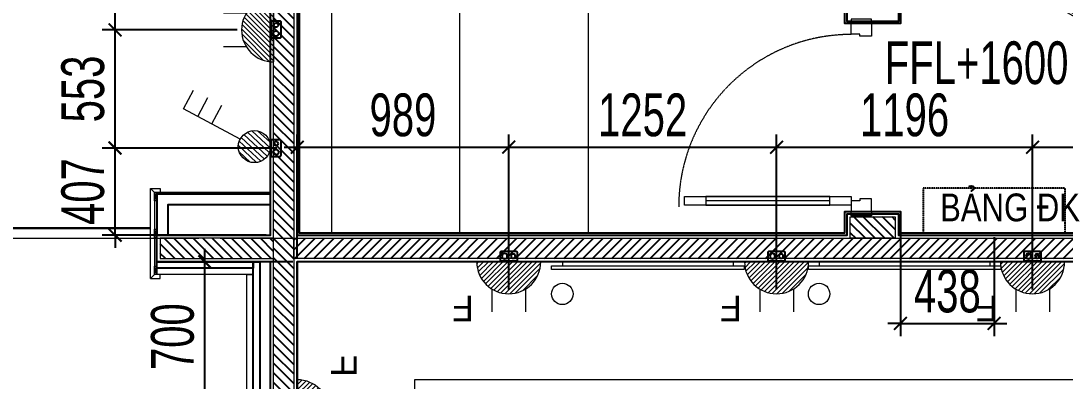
# Model space of a CAD drawing. Header units: millimetres. Extents: x -343543 to 400519, y -115663 to 104219.
# Drawn here: x -313955 to -309074, y 14032 to 15717 of the extents above; entities that cross this region are included whole.
import ezdxf
from ezdxf.xclip import XClip

# ---------------------------------------------------------------- set-up
doc = ezdxf.new("R2010")
doc.units = ezdxf.units.MM
doc.header["$XCLIPFRAME"] = 0
for name, pattern in [("$0$02'TUONG Xay$0$HIDDEN", [0.375, 0.25, -0.125]), ('XREF MAT BANG TUONG XAY$0$01.Xref _MB T1$0$HIDDEN', [9.525, 6.35, -3.175]), ('XREF MAT BANG TUONG XAY$0$CENTER', [50.8, 31.75, -6.35, 6.35, -6.35]), ('XREF MAT BANG TUONG XAY$0$HIDDEN', [0.375, 0.25, -0.125])]:
    doc.linetypes.add(name, pattern=pattern)
doc.layers.get('0').update_dxf_attribs({"color": 231, "lineweight": 0})
doc.layers.get('DefPoints').update_dxf_attribs({"color": 191})
for name, color, linetype in [('0-----E-Lighting', 2, 'Continuous'), ('E-text', 3, 'Continuous'), ('Gen Điện', 6, 'Continuous'), ('XREF MAT BANG TUONG XAY$0$A-FNSH', 8, 'Continuous'), ('XREF MAT BANG TUONG XAY$0$A-FURN', 8, 'Continuous'), ('XREF MAT BANG TUONG XAY$0$A-HIDD', 8, 'XREF MAT BANG TUONG XAY$0$HIDDEN'), ('XREF MAT BANG TUONG XAY$0$A-PATT', 8, 'Continuous'), ('đế âm', 1, 'Continuous')]:
    doc.layers.add(name, color=color, linetype=linetype)
for name, color, linetype, lineweight in [('03. Xref_KyHieuChieuSang$0$1-INNO-E-Lighting', 3, 'Continuous', 5), ('1-INNO-E-Socket', 4, 'Continuous', 5), ('A-PATT', 252, 'Continuous', 9), ('A-SYMBOLS', 10, 'Continuous', 13), ('E - EQ', 10, 'Continuous', 25), ('ICC-Text', 3, 'Continuous', 25), ('RSA -DIM', 231, 'Continuous', 0), ('SME-E-POW-NOTE', 134, 'Continuous', 18), ('XREF MAT BANG TUONG XAY$0$$0$A-WALL-INT', 8, 'Continuous', 9), ('XREF MAT BANG TUONG XAY$0$01.Xref _MB T1$0$A-DOOR', 8, 'Continuous', 9), ('XREF MAT BANG TUONG XAY$0$01.Xref _MB T1$0$A-FNSH', 8, 'Continuous', 9), ('XREF MAT BANG TUONG XAY$0$01.Xref _MB T1$0$A-HIDD-LO', 8, 'XREF MAT BANG TUONG XAY$0$01.Xref _MB T1$0$HIDDEN', 9), ('XREF MAT BANG TUONG XAY$0$A-GRID', 8, 'XREF MAT BANG TUONG XAY$0$CENTER', 15), ('XREF MAT BANG TUONG XAY$0$A-WALL-INT', 8, 'Continuous', 9)]:
    doc.layers.add(name, color=color, linetype=linetype, lineweight=lineweight)
doc.styles.add('Arial', font='arial.ttf', dxfattribs={"width": 0.8})
doc.styles.add('INNO-Arial', font='arial.ttf')
doc.styles.add('SM-DIMTEXT', font='SME.shx', dxfattribs={"width": 0.7})
doc.styles.add('SME-TEXT', font='sme.shx', dxfattribs={"width": 0.7})
doc.dimstyles.new('SDIM-100', dxfattribs={"dimscale": 100, "dimtxt": 2, "dimasz": 0.6, "dimexe": 0.6, "dimexo": 0.2, "dimgap": 0.5, "dimtad": 1, "dimdec": 0, "dimzin": 12, "dimtxsty": 'SM-DIMTEXT', "dimblk": 'ARCHTICK', "dimblk1": 'ARCHTICK', "dimblk2": 'ARCHTICK', "dimcen": 0.12, "dimdle": 0.6, "dimclrd": 7, "dimclre": 8, "dimadec": 0, "dimazin": 3, "dimtfac": 2, "dimtix": 1, "dimtmove": 1, "dimatfit": 3, "dimfxl": 1, "dimtzin": 0, "dimarcsym": 1})
pattern_1 = [(45, (-641.971, -356.651), (-9.45713, 9.45713), [])]

# ---------------------------------------------------------------- blocks, each defined once
blk = doc.blocks.new('*U218')
at = {"layer": 'XREF MAT BANG TUONG XAY$0$A-PATT'}
h = blk.add_hatch(dxfattribs=at)
h.set_pattern_fill('ANSI31', color=8, scale=10)
h.set_pattern_definition([(45, (40766.8, -11178.564), (-22.45064, 22.45064), [])])
h.paths.add_polyline_path([(-38.7, 47.5), (5281.3, 47.5), (5281.3, -47.5), (-38.7, -47.5)])
at = {"layer": 'XREF MAT BANG TUONG XAY$0$A-WALL-INT', "color": 8}
blk.add_lwpolyline([(-38.7, 47.5), (5281.3, 47.5), (5281.3, -47.5), (-38.7, -47.5)], close=True, dxfattribs=at)
blk = doc.blocks.new('*U289')
at = {"layer": 'XREF MAT BANG TUONG XAY$0$A-PATT'}
h = blk.add_hatch(dxfattribs=at)
h.set_pattern_fill('ANSI31', color=8, scale=10)
h.set_pattern_definition([(45, (35976.79, -11178.564), (-22.45064, 22.45064), [])])
h.paths.add_polyline_path([(-38.7, 47.5), (491.3, 47.5), (491.3, -47.5), (-38.7, -47.5)])
at = {"layer": 'XREF MAT BANG TUONG XAY$0$A-WALL-INT', "color": 8}
blk.add_lwpolyline([(-38.7, 47.5), (491.3, 47.5), (491.3, -47.5), (-38.7, -47.5)], close=True, dxfattribs=at)
blk = doc.blocks.new('*U279')
at = {"layer": 'XREF MAT BANG TUONG XAY$0$A-PATT'}
h = blk.add_hatch(dxfattribs=at)
h.set_pattern_fill('ANSI31', color=8, scale=10)
h.set_pattern_definition([(45, (43311.79, -11178.564), (-22.45064, 22.45064), [])])
h.paths.add_polyline_path([(-38.7, 47.5), (7826.3, 47.5), (7826.3, -47.5), (-38.7, -47.5)])
at = {"layer": 'XREF MAT BANG TUONG XAY$0$A-WALL-INT', "color": 8}
blk.add_lwpolyline([(-38.7, 47.5), (7826.3, 47.5), (7826.3, -47.5), (-38.7, -47.5)], close=True, dxfattribs=at)
blk = doc.blocks.new('*U236')
at = {"layer": 'XREF MAT BANG TUONG XAY$0$A-PATT'}
h = blk.add_hatch(dxfattribs=at)
h.set_pattern_fill('ANSI31', color=8, scale=10)
h.set_pattern_definition([(45, (35546.79, -11293.564), (-22.45064, 22.45064), [])])
h.paths.add_polyline_path([(-38.7, 47.5), (61.3, 47.5), (61.3, -162.5), (-38.7, -162.5)])
at = {"layer": 'XREF MAT BANG TUONG XAY$0$A-WALL-INT', "color": 8}
blk.add_lwpolyline([(-38.7, 47.5), (61.3, 47.5), (61.3, -162.5), (-38.7, -162.5)], close=True, dxfattribs=at)
blk = doc.blocks.new('XREF MAT BANG TUONG XAY$0$00.xref_IKIGAI_Truc')
at = {"layer": 'XREF MAT BANG TUONG XAY$0$A-GRID', "color": 8, "ltscale": 20}
blk.add_lwpolyline([(-2907.5, 14700), (42750, 14700)], dxfattribs=at)
blk = doc.blocks.new('*U109')
at = {"color": 8}
for p, q in [((-324.2, -4.2), (-319.2, 4.5)), ((287.1, -345.5), (-319.2, 4.5)), ((-324.2, -4.2), (282.1, -354.2)), ((-108, -114.7), (-98, -97.2)), ((-57, -86.2), (222.3, -247.6)), ((-121, -107.2), (-122.2, -109.2)), ((-77.7, -132.2), (-121, -107.2)), ((-90.7, -124.7), (-80.6, -107.2)), ((-78.9, -134.2), (-77.7, -132.2)), ((-67, -103.6), (212.2, -264.9)), ((192.9, -288.4), (191.7, -290.5)), ((236.2, -313.4), (192.9, -288.4)), ((215.9, -278.6), (205.9, -295.9)), ((233.2, -288.6), (223.2, -305.9)), ((180.2, -340.3), (198.7, -308.4)), ((186.7, -299.1), (185.7, -300.9)), ((185.7, -300.9), (229, -325.9)), ((197.5, -350.3), (216, -318.4)), ((229, -325.9), (230, -324.1)), ((235, -315.5), (236.2, -313.4)), ((282.1, -354.2), (287.1, -345.5))]:
    blk.add_line(p, q, dxfattribs=at)
at = {"color": 8, "ltscale": 0.25}
blk.add_arc((-324.2, -4.2), 700, 330.955, 0, dxfattribs=at)
at = {"color": 8}
for centre, radius, start, end in [((-72, -112.2), 30, 59.9694, 149.9694), ((-72, -112.2), 10, 59.9694, 149.9694), ((207.2, -273.6), 10, 329.9694, 59.9694), ((207.2, -273.6), 30, 329.9694, 59.9694), ((188.8, -345.3), 10, 149.9694, 329.9694)]:
    blk.add_arc(centre, radius, start, end, dxfattribs=at)
blk = doc.blocks.new('*U282')
at = {"color": 8}
blk.add_line((70, 100), (70, 680), dxfattribs=at)
for points in [[(50, 0), (50, 780), (90, 780), (90, 0)], [(50, 100), (90, 100), (90, 680), (50, 680)], [(20, -95), (80, -95), (80, -40), (70, -40), (70, 0), (20, 0)], [(900, -95), (840, -95), (840, -40), (850, -40), (850, 0), (900, 0)]]:
    blk.add_lwpolyline(points, close=True, dxfattribs=at)
at = {"layer": 'XREF MAT BANG TUONG XAY$0$01.Xref _MB T1$0$A-FNSH', "color": 8}
for points in [[(20, -95), (0, -95), (0, 0), (20, 0)], [(900, -95), (920, -95), (920, 0), (900, 0)]]:
    blk.add_lwpolyline(points, close=True, dxfattribs=at)
at = {"layer": 'XREF MAT BANG TUONG XAY$0$01.Xref _MB T1$0$A-HIDD-LO', "color": 8, "ltscale": 0.3}
blk.add_arc((42, 0), 806.7, 360, 90, dxfattribs=at)
blk = doc.blocks.new('XREF MAT BANG TUONG XAY$0$xref_IKIGAI_Cot')
at = {"layer": 'XREF MAT BANG TUONG XAY$0$A-GRID', "color": 8, "ltscale": 20}
blk.add_lwpolyline([(-2907.5, 14700), (42750, 14700)], dxfattribs=at)
blk = doc.blocks.new('XREF MAT BANG NOI THAT')
at = {"color": 8}
for points in [[(25910, 19165), (26060, 19165), (26060, 14725), (25910, 14725)], [(26660, 19165), (26060, 19165), (26060, 14725), (26660, 14725)], [(26660, 18615), (27260, 18615), (27260, 14725), (26660, 14725)], [(30945, 11510), (31495, 11510), (31495, 14285), (31190, 14285), (31190, 14590), (25897.5, 14590), (25900, 11509.6), (26450, 11510), (26450, 14040), (30945, 14040)], [(27089.5, 14554), (27089.5, 14572), (27989.5, 14572), (27989.5, 14554)], [(27939.5, 14590), (27139.5, 14590), (27139.5, 14572), (27939.5, 14572)], [(28289.5, 14554), (28289.5, 14572), (29189.5, 14572), (29189.5, 14554)], [(29139.5, 14590), (28339.5, 14590), (28339.5, 14572), (29139.5, 14572)]]:
    blk.add_lwpolyline(points, close=True, dxfattribs=at)
for centre in [(27139.5, 14440), (28339.5, 14440)]:
    blk.add_circle(centre, 50, dxfattribs=at)
blk = doc.blocks.new('01.Xref _MB T1')
at = {"layer": 'XREF MAT BANG TUONG XAY$0$$0$A-WALL-INT', "color": 8}
for points in [[(25232.99202, 14530), (25214.99202, 14512), (25214.99205, 14933.00002), (25232.99205, 14915.00002)], [(25259.99205, 14933.00002), (25259.99205, 14915.00002), (25232.99205, 14915.00002), (25214.99205, 14933.00002)], [(25244.99205, 14875.00002), (25232.99205, 14875.00002), (25232.99205, 14915.00002), (25244.99205, 14915.00002)], [(25774.99895, 14914.99996), (25244.99205, 14914.99996), (25244.99205, 14905.99996), (25774.99895, 14905.99996)], [(25244.99203, 14702.50001), (25232.99203, 14702.50001), (25232.99203, 14742.50001), (25244.99203, 14742.50001)], [(25244.99202, 14530), (25232.99202, 14530), (25232.99202, 14570), (25244.99202, 14570)], [(25244.99202, 14530), (25244.99202, 14560), (25695.00147, 14560), (25695.00147, 14530)], [(25259.99202, 14512), (25259.99202, 14530), (25232.99202, 14530), (25214.99202, 14512)], [(25665.00147, 14530), (25695.00147, 14530), (25695.00147, 11274.99999), (25665.00147, 11274.99999)]]:
    blk.add_lwpolyline(points, close=True, dxfattribs=at)
for points in [[(25244.99205, 14875.00002), (25232.99205, 14915.00002)], [(25232.99205, 14875.00002), (25244.99205, 14915.00002)], [(25244.99203, 14702.50001), (25232.99203, 14742.50001)], [(25232.99203, 14702.50001), (25244.99203, 14742.50001)], [(25244.99202, 14530), (25232.99202, 14570)], [(25232.99202, 14530), (25244.99202, 14570)]]:
    blk.add_lwpolyline(points, dxfattribs=at)
at = {"layer": 'XREF MAT BANG TUONG XAY$0$A-FNSH', "color": 8}
for points in [[(28710.00141, 15885.00022), (28710.00141, 15714.99996), (28470.00141, 15714.99996), (28470.00141, 19174.99915)], [(25900.00141, 19174.99915), (25900.00141, 14714.99999), (28470.00148, 14714.99999), (28470.00141, 14814.99997), (28710.00138, 14814.99997), (28710.00143, 14715.00011), (31620.01073, 14715.00011)], [(31190.01068, 14590), (25900.03504, 14590), (25900.02556, 11509.99995), (28639.99146, 11509.99995), (28639.99146, 11384.99995), (25900.00142, 11384.99995), (25900.00142, 11314.99999), (25775.00148, 11314.99999), (25775.00136, 14590), (25244.99202, 14590), (25244.99202, 14715.0002), (25774.99876, 14714.99978), (25775.00406, 19174.99957)], [(28720.00141, 15875.00022), (28720.00141, 15704.99996), (28460.00141, 15704.99996), (28460.00141, 19164.99915)], [(25910.00141, 19164.99915), (25910.00141, 14724.99999), (28460.00147, 14724.99999), (28460.00141, 14824.99997), (28720.00137, 14824.99997), (28720.00143, 14725.00011), (31630.01076, 14725.00011), (31630.00137, 11309.99999), (31620.00085, 11309.99999)]]:
    blk.add_lwpolyline(points, dxfattribs=at)
at = {"layer": 'XREF MAT BANG TUONG XAY$0$A-FURN', "color": 8}
for points in [[(25774.99899, 14905.99996), (25244.99205, 14905.99996), (25244.99205, 14715.0002)], [(25774.99899, 14855.99996), (25294.99205, 14855.99996), (25294.99205, 14715.0002)]]:
    blk.add_lwpolyline(points, dxfattribs=at)
for points in [[(25695.00147, 14560), (25244.99202, 14560), (25244.99202, 14590), (25695.00147, 14590)], [(25725.00147, 11274.99999), (25695.00147, 11274.99999), (25695.00147, 14590), (25725.00147, 14590)]]:
    blk.add_lwpolyline(points, close=True, dxfattribs=at)
at = {"layer": 'XREF MAT BANG TUONG XAY$0$A-HIDD', "color": 8, "ltscale": 200, "const_width": 10}
blk.add_lwpolyline([(25214.99203, 14747.50001), (24119.992, 14747.50001)], dxfattribs=at)
at = {"color": 8}
blk.add_blockref('XREF MAT BANG TUONG XAY$0$00.xref_IKIGAI_Truc', (0.00011, 0), dxfattribs=at)
ref = blk.add_blockref('XREF MAT BANG TUONG XAY$0$xref_IKIGAI_Cot', (-0.00927, -0.00001), dxfattribs=at)
XClip(ref).set_block_clipping_path([(-1610.3425959283, -2225.6693134198), (41829.1295208634, 21555.8819575264)])
at = {"layer": 'XREF MAT BANG TUONG XAY$0$01.Xref _MB T1$0$A-DOOR', "color": 8}
blk.add_blockref('*U109', (29486.17359, 15954.68687), dxfattribs=at)
at = {"layer": 'XREF MAT BANG TUONG XAY$0$01.Xref _MB T1$0$A-DOOR', "color": 8, "extrusion": (-1.42352e-14, 2.81943e-13, -1), "xscale": -1, "zscale": -1, "rotation": 269.9999623331528}
blk.add_blockref('*U282', (-28490.00005, 14805, 0), dxfattribs=at)
at = {"layer": 'XREF MAT BANG TUONG XAY$0$A-FURN', "color": 8}
for name, p, rotation in [('*U279', (25837.49193, 11363.6983), 90.00000000000001), ('*U236', (28532.50133, 14738.6983), 90.00000000000001), ('*U218', (31166.30289, 14652.5), 180)]:
    blk.add_blockref(name, p, dxfattribs=dict(at, rotation=rotation))
at = {"layer": 'XREF MAT BANG TUONG XAY$0$A-FURN', "color": 8, "xscale": -1, "rotation": 180}
blk.add_blockref('*U289', (25298.69033, 14652.49999), dxfattribs=at)
at = {"layer": 'A-PATT', "color": 8}
blk.add_blockref('XREF MAT BANG NOI THAT', (0, 0), dxfattribs=at)
blk = doc.blocks.new('*U28')
at = {"layer": '1-INNO-E-Socket'}
h = blk.add_hatch(dxfattribs=at)
h.set_pattern_fill('ANSI31,O', scale=106.995219)
h.set_pattern_definition(pattern_1)
h.paths.add_polyline_path([(124.8, 0, 1), (-124.8, 0)])
for p, q in [((-65.7, 106.1), (-65.7, 195.3)), ((65.7, 106.1), (65.7, 195.3)), ((124.8, 0), (-124.8, 0)), ((109.4, 0), (-109.4, 0))]:
    blk.add_line(p, q, dxfattribs=at)
blk.add_arc((0, 0), 124.8, 0, 180, dxfattribs=at)
blk = doc.blocks.new('*U29')
at = {"layer": '1-INNO-E-Socket'}
h = blk.add_hatch(dxfattribs=at)
h.set_pattern_fill('ANSI31,O', scale=106.995219)
h.set_pattern_definition(pattern_1)
h.paths.add_polyline_path([(124.8, 0, 1), (-124.8, 0)])
for p, q in [((-65.7, 106.1), (-65.7, 195.3)), ((65.7, 106.1), (65.7, 195.3)), ((124.8, 0), (-124.8, 0)), ((109.4, 0), (-109.4, 0))]:
    blk.add_line(p, q, dxfattribs=at)
blk.add_arc((0, 0), 124.8, 0, 180, dxfattribs=at)
at = {"layer": 'E-text', "style": 'INNO-Arial'}
blk.add_text('F', height=100, dxfattribs=at).set_placement((135.1, 131.4))
blk = doc.blocks.new('*X84')
at = {"color": 0}
for p, q in [((10925.4, 54067.7), (11007.3, 54149.6)), ((10928.4, 54097.2), (10977.8, 54146.6)), ((10930.6, 54046.5), (11028.5, 54144.4)), ((10940.3, 54029.6), (11045.4, 54134.7)), ((10953.4, 54016.2), (11058.8, 54121.6)), ((10970, 54006.3), (11068.7, 54105)), ((10990.8, 54000.6), (11074.4, 54084.2)), ((11019.3, 54002.5), (11072.5, 54055.7))]:
    blk.add_line(p, q, dxfattribs=at)
blk = doc.blocks.new('*U89')
at = {"layer": '03. Xref_KyHieuChieuSang$0$1-INNO-E-Lighting', "color": 2}
for p, q in [((36, 62.4), (180, 311.8)), ((180, 311.8), (263.1, 263.8)), ((144, 249.4), (227.1, 201.4)), ((108, 187.1), (191.1, 139.1))]:
    blk.add_line(p, q, dxfattribs=at)
blk.add_circle((0, 0), 72, dxfattribs=at)
at = {"layer": '03. Xref_KyHieuChieuSang$0$1-INNO-E-Lighting', "color": 2, "xscale": 0.9600000000064028, "yscale": 0.9600000000064028, "zscale": 0.9600000000064028}
blk.add_blockref('*X84', (-10560, -51912), dxfattribs=at)
blk = doc.blocks.new('đế âm 78')
at = {"layer": 'Gen Điện', "ltscale": 30}
blk.add_lwpolyline([(5501258.1, -3862344.9), (5501258.1, -3862422.9), (5501303.1, -3862422.9, 0.414214), (5501308.1, -3862417.9), (5501308.1, -3862349.9, 0.414214), (5501303.1, -3862344.9), (5501258.1, -3862344.9)], format="xyb", dxfattribs=at)
blk.add_lwpolyline([(5501261.1, -3862344.9), (5501261.1, -3862422.9)], dxfattribs=at)
for centre, radius in [((5501284.6, -3862362.9), 10), ((5501284.6, -3862402.9), 12.5)]:
    blk.add_circle(centre, radius, dxfattribs=at)
blk = doc.blocks.new('_ArchTick')
at = {"color": 0, "linetype": 'ByBlock', "const_width": 0.15}
blk.add_lwpolyline([(-0.5, -0.5), (0.5, 0.5)], dxfattribs=at)
blk = doc.blocks.new('*D572')
at = {"layer": 'DefPoints', "color": 0, "linetype": 'Continuous', "ltscale": 1000, "transparency": 16777216}
for p in [(-313514.4, 15122.2), (-312738.7, 15122.2), (-312788.5, 14715)]:
    blk.add_point(p, dxfattribs=at)
at = {"layer": 'RSA -DIM', "color": 7, "linetype": 'Continuous', "lineweight": -2, "ltscale": 1000, "transparency": 16777216}
for p, q in [((-313514.4, 15122.2), (-313514.4, 15182.2)), ((-313514.4, 14715), (-313514.4, 15122.2)), ((-313514.4, 14715), (-313514.4, 14655))]:
    blk.add_line(p, q, dxfattribs=at)
at = {"layer": 'RSA -DIM', "color": 8, "linetype": 'Continuous', "lineweight": -2, "ltscale": 1000, "transparency": 16777216}
for p, q in [((-312758.7, 15122.2), (-313574.4, 15122.2)), ((-312808.5, 14715), (-313574.4, 14715))]:
    blk.add_line(p, q, dxfattribs=at)
at = {"layer": 'RSA -DIM', "color": 7, "linetype": 'Continuous', "lineweight": -2, "ltscale": 1000, "transparency": 16777216, "xscale": 60, "yscale": 60, "zscale": 60}
for p, rotation in [((-313514.4, 15122.2), 270), ((-313514.4, 14715), 90)]:
    blk.add_blockref('_ArchTick', p, dxfattribs=dict(at, rotation=rotation))
at = {"layer": 'RSA -DIM', "color": 0, "linetype": 'Continuous', "ltscale": 1000, "transparency": 16777216, "insert": (-313664.4, 14918.6), "char_height": 200, "attachment_point": 5, "rotation": 90, "style": 'SM-DIMTEXT'}
blk.add_mtext('407', dxfattribs=at)
blk = doc.blocks.new('*D573')
at = {"layer": 'DefPoints', "color": 0, "linetype": 'Continuous', "ltscale": 1000, "transparency": 16777216}
for p in [(-313514.4, 15674.9), (-312923.3, 15674.9), (-312738.7, 15122.2)]:
    blk.add_point(p, dxfattribs=at)
at = {"layer": 'RSA -DIM', "color": 7, "linetype": 'Continuous', "lineweight": -2, "ltscale": 1000, "transparency": 16777216}
blk.add_line((-313514.4, 15062.2), (-313514.4, 15734.9), dxfattribs=at)
at = {"layer": 'RSA -DIM', "color": 8, "linetype": 'Continuous', "lineweight": -2, "ltscale": 1000, "transparency": 16777216}
for p, q in [((-312943.3, 15674.9), (-313574.4, 15674.9)), ((-312758.7, 15122.2), (-313574.4, 15122.2))]:
    blk.add_line(p, q, dxfattribs=at)
at = {"layer": 'RSA -DIM', "color": 7, "linetype": 'Continuous', "lineweight": -2, "ltscale": 1000, "transparency": 16777216, "xscale": 60, "yscale": 60, "zscale": 60}
for p, rotation in [((-313514.4, 15674.9), 90), ((-313514.4, 15122.2), 270)]:
    blk.add_blockref('_ArchTick', p, dxfattribs=dict(at, rotation=rotation))
at = {"layer": 'RSA -DIM', "color": 0, "linetype": 'Continuous', "ltscale": 1000, "transparency": 16777216, "insert": (-313664.4, 15398.6), "char_height": 200, "attachment_point": 5, "rotation": 90, "style": 'SM-DIMTEXT'}
blk.add_mtext('553', dxfattribs=at)
blk = doc.blocks.new('*D574')
at = {"layer": 'DefPoints', "color": 0, "linetype": 'Continuous', "ltscale": 1000, "transparency": 16777216}
for p in [(-313514.4, 18189.9), (-312923.3, 18189.9), (-312923.3, 15674.9)]:
    blk.add_point(p, dxfattribs=at)
at = {"layer": 'RSA -DIM', "color": 7, "linetype": 'Continuous', "lineweight": -2, "ltscale": 1000, "transparency": 16777216}
blk.add_line((-313514.4, 15614.9), (-313514.4, 18249.9), dxfattribs=at)
at = {"layer": 'RSA -DIM', "color": 8, "linetype": 'Continuous', "lineweight": -2, "ltscale": 1000, "transparency": 16777216}
for p, q in [((-312943.3, 18189.9), (-313574.4, 18189.9)), ((-312943.3, 15674.9), (-313574.4, 15674.9))]:
    blk.add_line(p, q, dxfattribs=at)
at = {"layer": 'RSA -DIM', "color": 7, "linetype": 'Continuous', "lineweight": -2, "ltscale": 1000, "transparency": 16777216, "xscale": 60, "yscale": 60, "zscale": 60}
for p, rotation in [((-313514.4, 18189.9), 90), ((-313514.4, 15674.9), 270)]:
    blk.add_blockref('_ArchTick', p, dxfattribs=dict(at, rotation=rotation))
at = {"layer": 'RSA -DIM', "color": 0, "linetype": 'Continuous', "ltscale": 1000, "transparency": 16777216, "insert": (-313664.4, 16932.4), "char_height": 200, "attachment_point": 5, "rotation": 90, "style": 'SM-DIMTEXT'}
blk.add_mtext('2515', dxfattribs=at)
blk = doc.blocks.new('*D578')
at = {"layer": 'DefPoints', "color": 0, "linetype": 'Continuous', "ltscale": 1000, "transparency": 16777216}
for p in [(-313095.1, 14590), (-312663.4, 14590), (-312513.7, 13889.7)]:
    blk.add_point(p, dxfattribs=at)
at = {"layer": 'RSA -DIM', "color": 7, "linetype": 'Continuous', "lineweight": -2, "ltscale": 1000, "transparency": 16777216}
blk.add_line((-313095.1, 13829.7), (-313095.1, 14650), dxfattribs=at)
at = {"layer": 'RSA -DIM', "color": 8, "linetype": 'Continuous', "lineweight": -2, "ltscale": 1000, "transparency": 16777216}
for p, q in [((-312683.4, 14590), (-313155.1, 14590)), ((-312533.7, 13889.7), (-313155.1, 13889.7))]:
    blk.add_line(p, q, dxfattribs=at)
at = {"layer": 'RSA -DIM', "color": 7, "linetype": 'Continuous', "lineweight": -2, "ltscale": 1000, "transparency": 16777216, "xscale": 60, "yscale": 60, "zscale": 60}
for p, rotation in [((-313095.1, 14590), 90), ((-313095.1, 13889.7), 270)]:
    blk.add_blockref('_ArchTick', p, dxfattribs=dict(at, rotation=rotation))
at = {"layer": 'RSA -DIM', "color": 0, "linetype": 'Continuous', "ltscale": 1000, "transparency": 16777216, "insert": (-313245.1, 14239.8), "char_height": 200, "attachment_point": 5, "rotation": 90, "style": 'SM-DIMTEXT'}
blk.add_mtext('700', dxfattribs=at)
blk = doc.blocks.new('*D582')
at = {"layer": 'DefPoints', "color": 0, "linetype": 'Continuous', "ltscale": 1000, "transparency": 16777216}
for p in [(-311674.6, 15126.2), (-312663.4, 14590), (-311674.6, 14440.2)]:
    blk.add_point(p, dxfattribs=at)
at = {"layer": 'RSA -DIM', "color": 8, "linetype": 'Continuous', "lineweight": -2, "ltscale": 1000, "transparency": 16777216}
for p, q in [((-312663.4, 14610), (-312663.4, 15186.2)), ((-311674.6, 14460.2), (-311674.6, 15186.2))]:
    blk.add_line(p, q, dxfattribs=at)
at = {"layer": 'RSA -DIM', "color": 7, "linetype": 'Continuous', "lineweight": -2, "ltscale": 1000, "transparency": 16777216}
blk.add_line((-312723.4, 15126.2), (-311614.6, 15126.2), dxfattribs=at)
at = {"layer": 'RSA -DIM', "color": 7, "linetype": 'Continuous', "lineweight": -2, "ltscale": 1000, "transparency": 16777216, "xscale": 60, "yscale": 60, "zscale": 60, "rotation": 180}
blk.add_blockref('_ArchTick', (-312663.4, 15126.2), dxfattribs=at)
at = {"layer": 'RSA -DIM', "color": 7, "linetype": 'Continuous', "lineweight": -2, "ltscale": 1000, "transparency": 16777216, "xscale": 60, "yscale": 60, "zscale": 60}
blk.add_blockref('_ArchTick', (-311674.6, 15126.2), dxfattribs=at)
at = {"layer": 'RSA -DIM', "color": 0, "linetype": 'Continuous', "ltscale": 1000, "transparency": 16777216, "insert": (-312169, 15276.2), "char_height": 200, "attachment_point": 5, "style": 'SM-DIMTEXT'}
blk.add_mtext('989', dxfattribs=at)
blk = doc.blocks.new('*D583')
at = {"layer": 'DefPoints', "color": 0, "linetype": 'Continuous', "ltscale": 1000, "transparency": 16777216}
for p in [(-310422.7, 15126.2), (-311674.6, 14440.2), (-310422.7, 14440.2)]:
    blk.add_point(p, dxfattribs=at)
at = {"layer": 'RSA -DIM', "color": 8, "linetype": 'Continuous', "lineweight": -2, "ltscale": 1000, "transparency": 16777216}
for p, q in [((-311674.6, 14460.2), (-311674.6, 15186.2)), ((-310422.7, 14460.2), (-310422.7, 15186.2))]:
    blk.add_line(p, q, dxfattribs=at)
at = {"layer": 'RSA -DIM', "color": 7, "linetype": 'Continuous', "lineweight": -2, "ltscale": 1000, "transparency": 16777216}
blk.add_line((-311734.6, 15126.2), (-310362.7, 15126.2), dxfattribs=at)
at = {"layer": 'RSA -DIM', "color": 7, "linetype": 'Continuous', "lineweight": -2, "ltscale": 1000, "transparency": 16777216, "xscale": 60, "yscale": 60, "zscale": 60, "rotation": 180}
blk.add_blockref('_ArchTick', (-311674.6, 15126.2), dxfattribs=at)
at = {"layer": 'RSA -DIM', "color": 7, "linetype": 'Continuous', "lineweight": -2, "ltscale": 1000, "transparency": 16777216, "xscale": 60, "yscale": 60, "zscale": 60}
blk.add_blockref('_ArchTick', (-310422.7, 15126.2), dxfattribs=at)
at = {"layer": 'RSA -DIM', "color": 0, "linetype": 'Continuous', "ltscale": 1000, "transparency": 16777216, "insert": (-311048.7, 15276.2), "char_height": 200, "attachment_point": 5, "style": 'SM-DIMTEXT'}
blk.add_mtext('1252', dxfattribs=at)
blk = doc.blocks.new('*D584')
at = {"layer": 'DefPoints', "color": 0, "linetype": 'Continuous', "ltscale": 1000, "transparency": 16777216}
for p in [(-309226.5, 15126.2), (-310422.7, 14440.2), (-309226.5, 14440.2)]:
    blk.add_point(p, dxfattribs=at)
at = {"layer": 'RSA -DIM', "color": 8, "linetype": 'Continuous', "lineweight": -2, "ltscale": 1000, "transparency": 16777216}
for p, q in [((-310422.7, 14460.2), (-310422.7, 15186.2)), ((-309226.5, 14460.2), (-309226.5, 15186.2))]:
    blk.add_line(p, q, dxfattribs=at)
at = {"layer": 'RSA -DIM', "color": 7, "linetype": 'Continuous', "lineweight": -2, "ltscale": 1000, "transparency": 16777216}
blk.add_line((-310482.7, 15126.2), (-309166.5, 15126.2), dxfattribs=at)
at = {"layer": 'RSA -DIM', "color": 7, "linetype": 'Continuous', "lineweight": -2, "ltscale": 1000, "transparency": 16777216, "xscale": 60, "yscale": 60, "zscale": 60, "rotation": 180}
blk.add_blockref('_ArchTick', (-310422.7, 15126.2), dxfattribs=at)
at = {"layer": 'RSA -DIM', "color": 7, "linetype": 'Continuous', "lineweight": -2, "ltscale": 1000, "transparency": 16777216, "xscale": 60, "yscale": 60, "zscale": 60}
blk.add_blockref('_ArchTick', (-309226.5, 15126.2), dxfattribs=at)
at = {"layer": 'RSA -DIM', "color": 0, "linetype": 'Continuous', "ltscale": 1000, "transparency": 16777216, "insert": (-309824.6, 15276.2), "char_height": 200, "attachment_point": 5, "style": 'SM-DIMTEXT'}
blk.add_mtext('1196', dxfattribs=at)
blk = doc.blocks.new('*D585')
at = {"layer": 'DefPoints', "color": 0, "linetype": 'Continuous', "ltscale": 1000, "transparency": 16777216}
for p in [(-307373.5, 15126.2), (-307373.5, 14590), (-309226.5, 14440.2)]:
    blk.add_point(p, dxfattribs=at)
at = {"layer": 'RSA -DIM', "color": 8, "linetype": 'Continuous', "lineweight": -2, "ltscale": 1000, "transparency": 16777216}
for p, q in [((-309226.5, 14460.2), (-309226.5, 15186.2)), ((-307373.5, 14610), (-307373.5, 15186.2))]:
    blk.add_line(p, q, dxfattribs=at)
at = {"layer": 'RSA -DIM', "color": 7, "linetype": 'Continuous', "lineweight": -2, "ltscale": 1000, "transparency": 16777216}
blk.add_line((-309286.5, 15126.2), (-307313.5, 15126.2), dxfattribs=at)
at = {"layer": 'RSA -DIM', "color": 7, "linetype": 'Continuous', "lineweight": -2, "ltscale": 1000, "transparency": 16777216, "xscale": 60, "yscale": 60, "zscale": 60, "rotation": 180}
blk.add_blockref('_ArchTick', (-309226.5, 15126.2), dxfattribs=at)
at = {"layer": 'RSA -DIM', "color": 7, "linetype": 'Continuous', "lineweight": -2, "ltscale": 1000, "transparency": 16777216, "xscale": 60, "yscale": 60, "zscale": 60}
blk.add_blockref('_ArchTick', (-307373.5, 15126.2), dxfattribs=at)
at = {"layer": 'RSA -DIM', "color": 0, "linetype": 'Continuous', "ltscale": 1000, "transparency": 16777216, "insert": (-308300, 15276.2), "char_height": 200, "attachment_point": 5, "style": 'SM-DIMTEXT'}
blk.add_mtext('1853', dxfattribs=at)
blk = doc.blocks.new('*D1755')
at = {"layer": 'DefPoints', "color": 0, "linetype": 'Continuous', "ltscale": 1000, "transparency": 16777216}
for p in [(-309843.5, 14825), (-309405.9, 14725), (-309405.9, 14302)]:
    blk.add_point(p, dxfattribs=at)
at = {"layer": 'RSA -DIM', "color": 8, "linetype": 'Continuous', "lineweight": -2, "ltscale": 1000, "transparency": 16777216}
for p, q in [((-309843.5, 14805), (-309843.5, 14242)), ((-309405.9, 14705), (-309405.9, 14242))]:
    blk.add_line(p, q, dxfattribs=at)
at = {"layer": 'RSA -DIM', "color": 7, "linetype": 'Continuous', "lineweight": -2, "ltscale": 1000, "transparency": 16777216}
for p, q in [((-309843.5, 14302), (-309903.5, 14302)), ((-309843.5, 14302), (-309405.9, 14302)), ((-309405.9, 14302), (-309345.9, 14302))]:
    blk.add_line(p, q, dxfattribs=at)
at = {"layer": 'RSA -DIM', "color": 7, "linetype": 'Continuous', "lineweight": -2, "ltscale": 1000, "transparency": 16777216, "xscale": 60, "yscale": 60, "zscale": 60}
blk.add_blockref('_ArchTick', (-309843.5, 14302), dxfattribs=at)
at = {"layer": 'RSA -DIM', "color": 7, "linetype": 'Continuous', "lineweight": -2, "ltscale": 1000, "transparency": 16777216, "xscale": 60, "yscale": 60, "zscale": 60, "rotation": 180}
blk.add_blockref('_ArchTick', (-309405.9, 14302), dxfattribs=at)
at = {"layer": 'RSA -DIM', "color": 0, "linetype": 'Continuous', "ltscale": 1000, "transparency": 16777216, "insert": (-309624.7, 14452), "char_height": 200, "attachment_point": 5, "style": 'SM-DIMTEXT'}
blk.add_mtext('438', dxfattribs=at)

msp = doc.modelspace()

# ---------------------------------------------------------------- block references
at = {"layer": 'A-SYMBOLS'}
msp.add_blockref('01.Xref _MB T1', (-338563.5, 0), dxfattribs=at)

# ---------------------------------------------------------------- next in the draw order: linework, layer by layer
at = {"layer": 'ICC-Text', "linetype": "$0$02'TUONG Xay$0$HIDDEN"}
msp.add_lwpolyline([(-309074.5, 14934), (-309737.3, 14934), (-309737.3, 14725), (-309074.5, 14725)], close=True, dxfattribs=at)

# ---------------------------------------------------------------- next in the draw order: block references
at = {"layer": '0-----E-Lighting', "xscale": 1.041666666660155, "yscale": 1.041666666660155, "zscale": 1.041666666660155, "rotation": 91.92260233401058}
msp.add_blockref('*U89', (-312863.4, 15128.9), dxfattribs=at)
at = {"layer": 'E - EQ', "yscale": 1.2, "zscale": 1.2}
for name, p, xscale, rotation in [('*U28', (-312773.5, 15674.9), 1.2, 90.00000000058562), ('*U29', (-311674.6, 14590), 1.2, 180), ('*U29', (-310422.7, 14590), 1.2, 180), ('*U29', (-309226.5, 14590), 1.2, 180), ('*U29', (-312663.4, 13889.7), -1.2, 270)]:
    msp.add_blockref(name, p, dxfattribs=dict(at, xscale=xscale, rotation=rotation))
at = {"layer": 'đế âm'}
for p in [(-5814046.6, 3878060.7), (-5814046.9, 3877506.1)]:
    msp.add_blockref('đế âm 78', p, dxfattribs=at)
at = {"layer": 'đế âm', "xscale": -1, "rotation": 270}
for p in [(3550709.2, -5486668.1), (3551961.1, -5486668.1), (3553157.4, -5486668.1)]:
    msp.add_blockref('đế âm 78', p, dxfattribs=at)

# ---------------------------------------------------------------- next in the draw order: texts
at = {"layer": 'ICC-Text', "linetype": "$0$02'TUONG Xay$0$HIDDEN", "style": 'Arial', "width": 0.8}
msp.add_text('BẢNG ĐK', height=130, dxfattribs=at).set_placement((-309658.5, 14779.6))
at = {"layer": 'SME-E-POW-NOTE', "style": 'SME-TEXT', "width": 0.7}
msp.add_text('FFL+1600', height=200, dxfattribs=at).set_placement((-309917.3, 15421.4))

# ---------------------------------------------------------------- next in the draw order: dimensions: what is measured, and where the dimension line sits
at = {"layer": 'RSA -DIM', "color": 1, "linetype": 'Continuous', "ltscale": 1000}
for base, p1, p2, picture, middle in [((-313514.4, 18189.9), (-312923.3, 15674.9), (-312923.3, 18189.9), '*D574', (-313664.4, 16932.4)), ((-313514.4, 15674.9), (-312738.7, 15122.2), (-312923.3, 15674.9), '*D573', (-313664.4, 15398.6)), ((-313514.4, 15122.2), (-312788.5, 14715), (-312738.7, 15122.2), '*D572', (-313664.4, 14918.6)), ((-313095.1, 14590), (-312513.7, 13889.7), (-312663.4, 14590), '*D578', (-313245.1, 14239.8))]:
    dim = msp.add_linear_dim(base=base, p1=p1, p2=p2, angle=90, dimstyle='SDIM-100', dxfattribs=at)
    dim.commit()
    dim.dimension.update_dxf_attribs({"geometry": picture, "text_midpoint": middle})
for base, p1, p2, picture, middle in [((-311674.6, 15126.2), (-312663.4, 14590), (-311674.6, 14440.2), '*D582', (-312169, 15276.2)), ((-310422.7, 15126.2), (-311674.6, 14440.2), (-310422.7, 14440.2), '*D583', (-311048.7, 15276.2)), ((-309226.5, 15126.2), (-310422.7, 14440.2), (-309226.5, 14440.2), '*D584', (-309824.6, 15276.2)), ((-307373.5, 15126.2), (-309226.5, 14440.2), (-307373.5, 14590), '*D585', (-308300, 15276.2)), ((-309405.9, 14302), (-309843.5, 14825), (-309405.9, 14725), '*D1755', (-309624.7, 14452))]:
    dim = msp.add_linear_dim(base=base, p1=p1, p2=p2, dimstyle='SDIM-100', dxfattribs=at)
    dim.commit()
    dim.dimension.update_dxf_attribs({"geometry": picture, "text_midpoint": middle})

doc.saveas('drawing.dxf')
